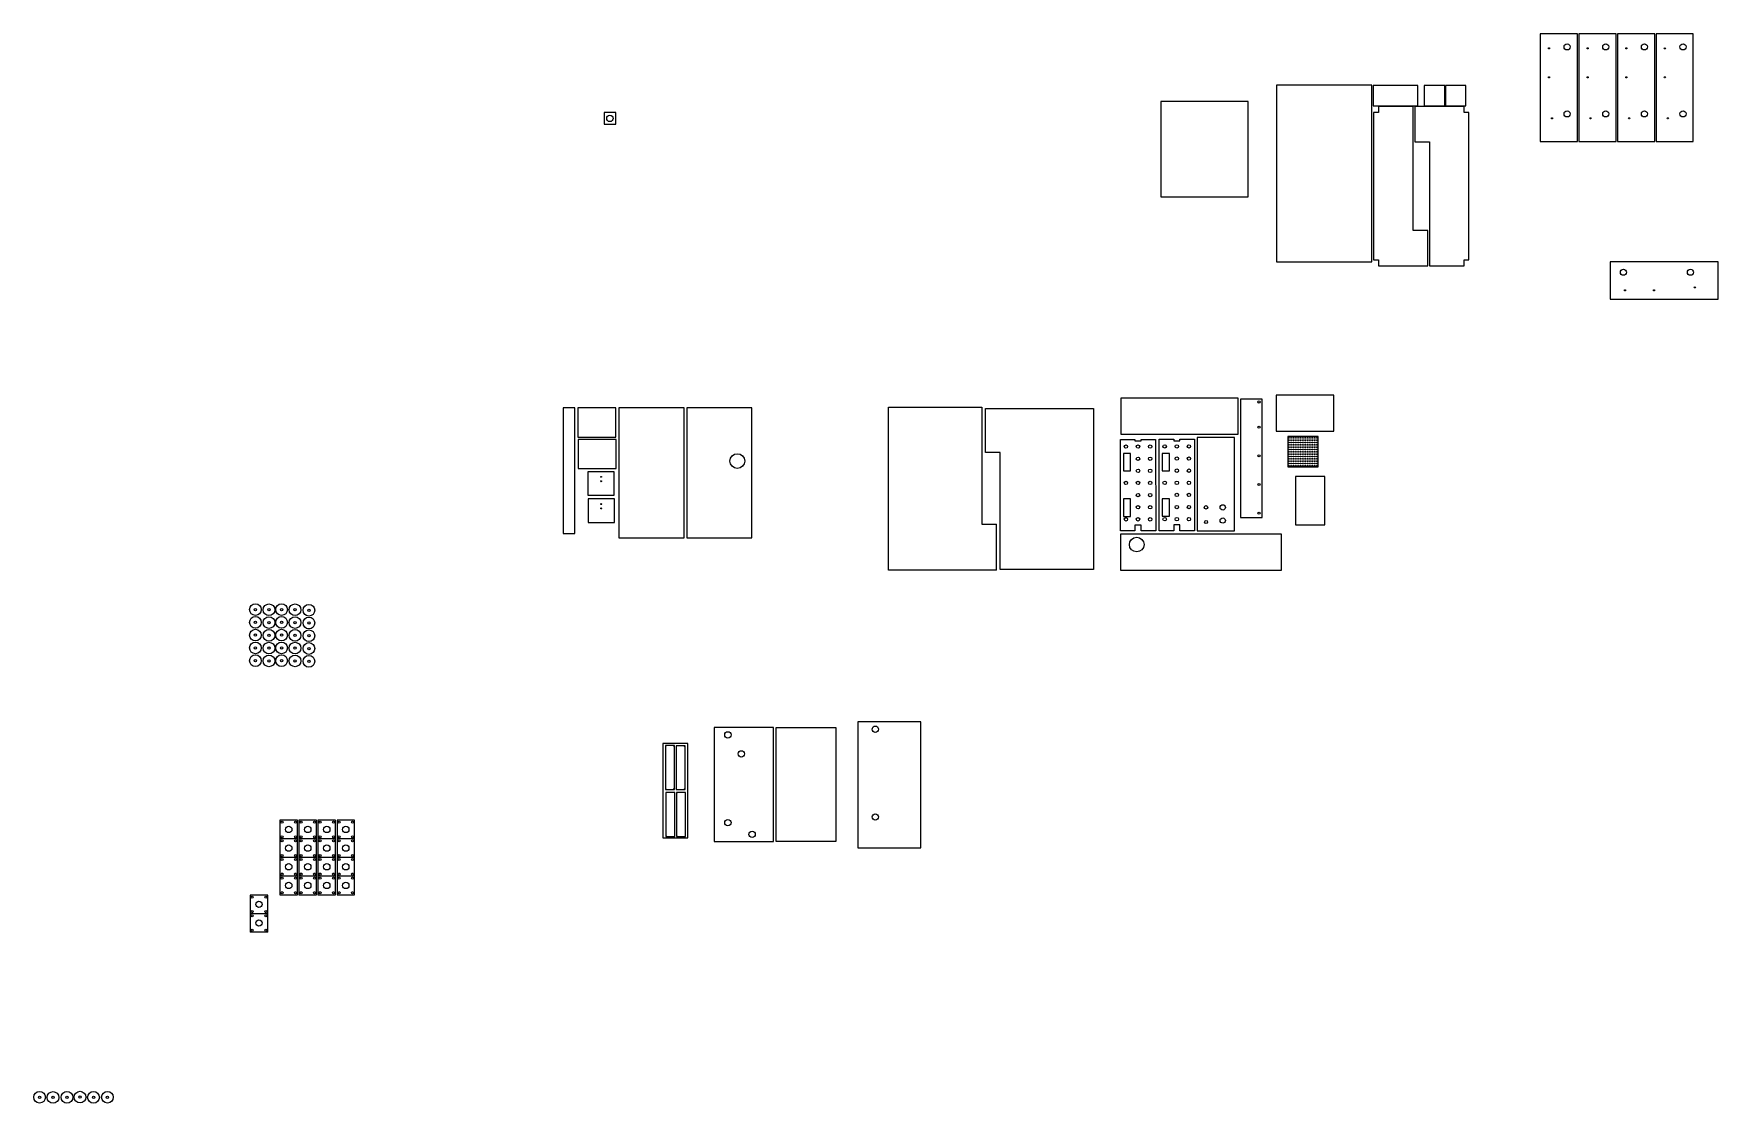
# Model space of a CAD drawing. Header units: inches. Extents: x -3851 to 1904, y -3425 to 232.
import ezdxf

# ---------------------------------------------------------------- set-up
doc = ezdxf.new("R2010")
doc.units = ezdxf.units.IN
doc.header["$MEASUREMENT"] = 0

# ---------------------------------------------------------------- blocks, each defined once
blk = doc.blocks.new('Insert1')
at = {"color": 0}
blk.add_lwpolyline([(-1397.3, -1047.3), (-1620.3, -1047.3), (-1620.3, -1491.3), (-1397.3, -1491.3)], close=True, dxfattribs=at)
blk.add_circle((-1447.3, -1229.3), 25.2, dxfattribs=at)
blk = doc.blocks.new('Insert2')
at = {"color": 0}
for p, q in [((743.8, -37.6), (726.8, -37.6)), ((726.8, -37.6), (726.8, -541.6)), ((861.8, -17.6), (743.8, -17.6)), ((743.8, -17.6), (743.8, -37.6)), ((861.8, -441.6), (861.8, -17.6)), ((911.8, -441.6), (861.8, -441.6)), ((911.8, -561.6), (911.8, -441.6)), ((726.8, -541.6), (743.8, -541.6)), ((743.8, -541.6), (743.8, -561.6)), ((743.8, -561.6), (911.8, -561.6))]:
    blk.add_line(p, q, dxfattribs=at)
blk = doc.blocks.new('Insert3')
at = {"color": 0}
for p, q in [((1035.6, -17.7), (867.6, -17.7)), ((867.6, -17.7), (867.6, -137.7)), ((1035.6, -37.7), (1035.6, -17.7)), ((1052.6, -37.7), (1035.6, -37.7)), ((1052.6, -541.7), (1052.6, -37.7)), ((867.6, -137.7), (917.6, -137.7)), ((917.6, -137.7), (917.6, -561.7)), ((917.6, -561.7), (1035.6, -561.7)), ((1035.6, -561.7), (1035.6, -541.7)), ((1035.6, -541.7), (1052.6, -541.7))]:
    blk.add_line(p, q, dxfattribs=at)
blk = doc.blocks.new('Insert4')
at = {"color": 0}
blk.add_lwpolyline([(-1957.1, -1438.8), (-1867.1, -1438.8), (-1867.1, -1358.8), (-1957.1, -1358.8)], close=True, dxfattribs=at)
for centre in [(-1912.1, -1376.3), (-1912.1, -1391.3)]:
    blk.add_circle(centre, 1.6, dxfattribs=at)
blk = doc.blocks.new('Insert5')
at = {"color": 0}
for p, q in [((-599.4, -1050.1), (-230.4, -1050.1)), ((-599.4, -1200.1), (-599.4, -1050.1)), ((-230.4, -1050.1), (-230.4, -1600.1)), ((-549.4, -1200.1), (-599.4, -1200.1)), ((-549.4, -1600.1), (-549.4, -1200.1)), ((-230.4, -1600.1), (-549.4, -1600.1))]:
    blk.add_line(p, q, dxfattribs=at)
blk = doc.blocks.new('Insert6')
at = {"color": 0}
for p, q in [((-930.5, -1602), (-930.5, -1045)), ((-930.5, -1045), (-611.5, -1045)), ((-611.5, -1045), (-611.5, -1445)), ((-611.5, -1445), (-561.5, -1445)), ((-561.5, -1602), (-561.5, -1445)), ((-561.5, -1602), (-930.5, -1602))]:
    blk.add_line(p, q, dxfattribs=at)
blk = doc.blocks.new('Insert7')
at = {"color": 0}
blk.add_lwpolyline([(-1526.6, -2530.3), (-1323.6, -2530.3), (-1323.6, -2140.3), (-1526.6, -2140.3)], close=True, dxfattribs=at)
for centre in [(-1479.6, -2165.3), (-1433.6, -2230.3), (-1479.6, -2465.3), (-1396.6, -2505.3)]:
    blk.add_circle(centre, 10.8, dxfattribs=at)
blk = doc.blocks.new('Insert8')
at = {"color": 0}
blk.add_lwpolyline([(-1035.8, -2551), (-820.8, -2551), (-820.8, -2121), (-1035.8, -2121)], close=True, dxfattribs=at)
for centre in [(-975.8, -2146), (-975.8, -2446)]:
    blk.add_circle(centre, 10.8, dxfattribs=at)
blk = doc.blocks.new('Insert9')
at = {"color": 0}
blk.add_lwpolyline([(-137.6, -1479.7), (-137.6, -1602.7), (412.4, -1602.7), (412.4, -1479.7)], close=True, dxfattribs=at)
blk.add_circle((-82.6, -1514.7), 25, dxfattribs=at)
blk = doc.blocks.new('Insert10')
at = {"color": 0}
for p, q in [((-138.3, -1468.3), (-138.3, -1155.3)), ((-138.3, -1155.3), (-88.6, -1155.3)), ((-88.6, -1155.3), (-88.6, -1160.2)), ((-88.6, -1160.2), (-67.8, -1160.2)), ((-67.8, -1160.2), (-67.8, -1155.3)), ((-67.8, -1155.3), (-18.1, -1155.3)), ((-18.1, -1155.3), (-17.7, -1468.3)), ((-88.6, -1468.3), (-138.3, -1468.3)), ((-67.8, -1448.4), (-88.6, -1448.4)), ((-88.6, -1448.4), (-88.6, -1468.3)), ((-67.8, -1468.3), (-67.8, -1448.4)), ((-17.7, -1468.3), (-67.8, -1468.3))]:
    blk.add_line(p, q, dxfattribs=at)
for points in [[(-128.4, -1263.3), (-103.5, -1263.3), (-103.5, -1203.5), (-128.4, -1203.5)], [(-128.4, -1418.3), (-103.5, -1418.3), (-103.5, -1358.5), (-128.4, -1358.5)]]:
    blk.add_lwpolyline(points, close=True, dxfattribs=at)
for centre in [(-119.6, -1179.9), (-78.2, -1179.9), (-36.7, -1179.9), (-78.2, -1221.3), (-78.2, -1262.8), (-36.7, -1221.3), (-36.7, -1262.8), (-119.6, -1304.2), (-78.2, -1304.2), (-36.7, -1304.2), (-78.2, -1345.6), (-78.2, -1387.1), (-36.7, -1345.6), (-36.7, -1387.1), (-119.6, -1428.5), (-78.2, -1428.5), (-36.7, -1428.5)]:
    blk.add_ellipse(centre, major_axis=(0, 5.81), ratio=0.999998, dxfattribs=at)
blk = doc.blocks.new('Insert11')
at = {"color": 0}
for p, q in [((-5.9, -1467.7), (-5.9, -1154.7)), ((-5.9, -1154.7), (43.8, -1154.7)), ((43.8, -1154.7), (43.8, -1159.7)), ((43.8, -1159.7), (64.7, -1159.7)), ((64.7, -1159.7), (64.7, -1154.7)), ((64.7, -1154.7), (114.4, -1154.7)), ((114.4, -1154.7), (114.8, -1467.7)), ((43.8, -1467.7), (-5.9, -1467.7)), ((64.7, -1447.9), (43.8, -1447.9)), ((43.8, -1447.9), (43.8, -1467.7)), ((64.7, -1467.7), (64.7, -1447.9)), ((114.8, -1467.7), (64.7, -1467.7))]:
    blk.add_line(p, q, dxfattribs=at)
for points in [[(4.1, -1262.7), (29, -1262.7), (29, -1203), (4.1, -1203)], [(4.1, -1417.7), (29, -1417.7), (29, -1358), (4.1, -1358)]]:
    blk.add_lwpolyline(points, close=True, dxfattribs=at)
for centre in [(12.9, -1179.4), (54.3, -1179.4), (95.8, -1179.4), (54.3, -1220.8), (54.3, -1262.2), (95.8, -1220.8), (95.8, -1262.2), (12.9, -1303.7), (54.3, -1303.7), (95.8, -1303.7), (54.3, -1345.1), (54.3, -1386.5), (95.8, -1345.1), (95.8, -1386.5), (12.9, -1428), (54.3, -1428), (95.8, -1428)]:
    blk.add_ellipse(centre, major_axis=(0, 5.81), ratio=0.999998, dxfattribs=at)
blk = doc.blocks.new('Insert12')
at = {"color": 0}
blk.add_lwpolyline([(251.2, -1467.7), (251.2, -1148.7), (124.2, -1148.7), (124.2, -1467.7)], close=True, dxfattribs=at)
for centre, radius in [((211.2, -1387.7), 9), ((154.2, -1387.7), 6), ((154.2, -1437.7), 5), ((211.2, -1432.7), 9)]:
    blk.add_circle(centre, radius, dxfattribs=at)
blk = doc.blocks.new('Insert14')
at = {"color": 0}
for centre in [(437.1, -1149.8), (445.1, -1149.8), (453.1, -1149.8), (461.1, -1149.8), (469.1, -1149.8), (477.1, -1149.8), (485.1, -1149.8), (493.1, -1149.8), (501.1, -1149.8), (509.1, -1149.8), (517.1, -1149.8), (525.1, -1149.8), (533.1, -1149.8), (437.1, -1157.8), (437.1, -1165.8), (437.1, -1173.8), (437.1, -1181.8), (437.1, -1189.8), (437.1, -1197.8), (437.1, -1205.8), (445.1, -1157.8), (445.1, -1165.8), (445.1, -1173.8), (445.1, -1181.8), (445.1, -1189.8), (445.1, -1197.8), (445.1, -1205.8), (453.1, -1157.8), (453.1, -1165.8), (453.1, -1173.8), (453.1, -1181.8), (453.1, -1189.8), (453.1, -1197.8), (453.1, -1205.8), (461.1, -1157.8), (461.1, -1165.8), (461.1, -1173.8), (461.1, -1181.8), (461.1, -1189.8), (461.1, -1197.8), (461.1, -1205.8), (469.1, -1157.8), (469.1, -1165.8), (469.1, -1173.8), (469.1, -1181.8), (469.1, -1189.8), (469.1, -1197.8), (469.1, -1205.8), (477.1, -1157.8), (477.1, -1165.8), (477.1, -1173.8), (477.1, -1181.8), (477.1, -1189.8), (477.1, -1197.8), (477.1, -1205.8), (485.1, -1157.8), (485.1, -1165.8), (485.1, -1173.8), (485.1, -1181.8), (485.1, -1189.8), (485.1, -1197.8), (485.1, -1205.8), (493.1, -1157.8), (493.1, -1165.8), (493.1, -1173.8), (493.1, -1181.8), (493.1, -1189.8), (493.1, -1197.8), (493.1, -1205.8), (501.1, -1157.8), (501.1, -1165.8), (501.1, -1173.8), (501.1, -1181.8), (501.1, -1189.8), (501.1, -1197.8), (501.1, -1205.8), (509.1, -1157.8), (509.1, -1165.8), (509.1, -1173.8), (509.1, -1181.8), (509.1, -1189.8), (509.1, -1197.8), (509.1, -1205.8), (517.1, -1157.8), (517.1, -1165.8), (517.1, -1173.8), (517.1, -1181.8), (517.1, -1189.8), (517.1, -1197.8), (517.1, -1205.8), (525.1, -1157.8), (525.1, -1165.8), (525.1, -1173.8), (525.1, -1181.8), (525.1, -1189.8), (525.1, -1197.8), (525.1, -1205.8), (533.1, -1157.8), (533.1, -1165.8), (533.1, -1173.8), (533.1, -1181.8), (533.1, -1189.8), (533.1, -1197.8), (533.1, -1205.8), (437.1, -1213.8), (437.1, -1221.8), (437.1, -1229.8), (437.1, -1237.8), (437.1, -1245.8), (445.1, -1213.8), (445.1, -1221.8), (445.1, -1229.8), (445.1, -1237.8), (445.1, -1245.8), (453.1, -1213.8), (453.1, -1221.8), (453.1, -1229.8), (453.1, -1237.8), (453.1, -1245.8), (461.1, -1213.8), (461.1, -1221.8), (461.1, -1229.8), (461.1, -1237.8), (461.1, -1245.8), (469.1, -1213.8), (469.1, -1221.8), (469.1, -1229.8), (469.1, -1237.8), (469.1, -1245.8), (477.1, -1213.8), (477.1, -1221.8), (477.1, -1229.8), (477.1, -1237.8), (477.1, -1245.8), (485.1, -1213.8), (485.1, -1221.8), (485.1, -1229.8), (485.1, -1237.8), (485.1, -1245.8), (493.1, -1213.8), (493.1, -1221.8), (493.1, -1229.8), (493.1, -1237.8), (493.1, -1245.8), (501.1, -1213.8), (501.1, -1221.8), (501.1, -1229.8), (501.1, -1237.8), (501.1, -1245.8), (509.1, -1213.8), (509.1, -1221.8), (509.1, -1229.8), (509.1, -1237.8), (509.1, -1245.8), (517.1, -1213.8), (517.1, -1221.8), (517.1, -1229.8), (517.1, -1237.8), (517.1, -1245.8), (525.1, -1213.8), (525.1, -1221.8), (525.1, -1229.8), (525.1, -1237.8), (525.1, -1245.8), (533.1, -1213.8), (533.1, -1221.8), (533.1, -1229.8), (533.1, -1237.8), (533.1, -1245.8)]:
    blk.add_circle(centre, 1.5, dxfattribs=at)
blk = doc.blocks.new('Insert13')
at = {"color": 0}
blk.add_lwpolyline([(434.1, -1248.8), (537.1, -1248.8), (537.1, -1145.8), (434.1, -1145.8)], close=True, dxfattribs=at)
blk.add_blockref('Insert14', (0, 0))
blk = doc.blocks.new('Insert16')
at = {"color": 0}
for centre in [(335.2, -1027.4), (335.2, -1113.4), (335.2, -1211.4), (335.2, -1309.4), (335.2, -1407.4)]:
    blk.add_circle(centre, 3.5, dxfattribs=at)
blk = doc.blocks.new('Insert15')
at = {"color": 0}
blk.add_lwpolyline([(346.2, -1422.4), (346.2, -1017.4), (272.2, -1017.4), (272.2, -1422.4)], close=True, dxfattribs=at)
blk.add_blockref('Insert16', (0, 0))

msp = doc.modelspace()

# ---------------------------------------------------------------- linework, layer by layer
at = {"color": 0}
for p, q in [((-1661.4, -2206.7), (-1666.4, -2201.7)), ((-1625.3, -2207.4), (-1630.3, -2202.4)), ((-1661.4, -2346.7), (-1666.4, -2351.7)), ((-1625.3, -2347.4), (-1630.3, -2352.4)), ((-2950, -2520.5), (-3010, -2520.5)), ((-2885, -2520.5), (-2945, -2520.5)), ((-2820, -2520.5), (-2880, -2520.5)), ((-2755, -2520.5), (-2815, -2520.5)), ((-2950, -2584.3), (-3010, -2584.3)), ((-2885, -2584.3), (-2945, -2584.3)), ((-2820, -2584.3), (-2880, -2584.3)), ((-2755, -2584.3), (-2815, -2584.3)), ((-2950, -2648), (-3010, -2648)), ((-2885, -2648), (-2945, -2648)), ((-2820, -2648), (-2880, -2648)), ((-2755, -2648), (-2815, -2648)), ((-3051.6, -2712.7), (-3111.6, -2712.7)), ((-3111.6, -2712.7), (-3111.6, -2840.2)), ((-3051.6, -2840.2), (-3051.6, -2712.7)), ((-3051.6, -2776.5), (-3111.6, -2776.5)), ((-3051.6, -2840.2), (-3111.6, -2840.2))]:
    msp.add_line(p, q, dxfattribs=at)
for points in [[(1423, 231.5), (1296, 231.5), (1296, -137.5), (1423, -137.5)], [(1555, 231.5), (1428, 231.5), (1428, -137.5), (1555, -137.5)], [(1687, 231.5), (1560, 231.5), (1560, -137.5), (1687, -137.5)], [(1819, 231.5), (1692, 231.5), (1692, -137.5), (1819, -137.5)], [(298, -326), (298, 0), (0, 0), (0, -326)], [(721, -548), (721, 55), (395, 55), (395, -548)], [(877.5, -15.3), (877.5, 54.7), (725.5, 54.7), (725.5, -15.3)], [(899.5, 54.5), (899.5, -15.5), (969.5, -15.5), (969.5, 54.5)], [(972.1, 54.6), (972.1, -15.4), (1042.1, -15.4), (1042.1, 54.6)], [(-1902.6, -78), (-1862.6, -78), (-1862.6, -38), (-1902.6, -38)], [(1535.4, -548.8), (1535.4, -675.8), (1904.4, -675.8), (1904.4, -548.8)], [(-136.6, -1137.3), (263.4, -1137.3), (263.4, -1014.3), (-136.6, -1014.3)], [(393.7, -1126.7), (590.7, -1126.7), (590.7, -1003.7), (393.7, -1003.7)], [(-2042.3, -1047.3), (-2042.3, -1477.3), (-2002.3, -1477.3), (-2002.3, -1047.3)], [(-1992.3, -1047.3), (-1992.3, -1147.3), (-1862.3, -1147.3), (-1862.3, -1047.3)], [(-1629.3, -1047.3), (-1852.3, -1047.3), (-1852.3, -1491.3), (-1629.3, -1491.3)], [(-1991, -1155.1), (-1991, -1255.1), (-1861, -1255.1), (-1861, -1155.1)], [(-1957.8, -1345.8), (-1867.8, -1345.8), (-1867.8, -1265.8), (-1957.8, -1265.8)], [(560.1, -1447.9), (560.1, -1281.9), (460.1, -1281.9), (460.1, -1447.9)], [(-1314.2, -2140.3), (-1111.2, -2140.3), (-1111.2, -2530.3), (-1314.2, -2530.3)], [(-1701.9, -2517.2), (-1616.7, -2517.2), (-1616.7, -2195.2), (-1701.9, -2195.2)], [(-1661.4, -2351.7), (-1661.4, -2201.7), (-1692.4, -2201.7), (-1692.4, -2351.7)], [(-1625.3, -2352.4), (-1625.3, -2202.4), (-1656.3, -2202.4), (-1656.3, -2352.4)], [(-1660.9, -2512.2), (-1660.9, -2362.2), (-1691.9, -2362.2), (-1691.9, -2512.2)], [(-1624.1, -2512.5), (-1624.1, -2362.5), (-1655.1, -2362.5), (-1655.1, -2512.5)], [(-2950, -2456.8), (-3010, -2456.8), (-3010, -2711.8), (-2950, -2711.8)], [(-2885, -2456.8), (-2945, -2456.8), (-2945, -2711.8), (-2885, -2711.8)], [(-2820, -2456.8), (-2880, -2456.8), (-2880, -2711.8), (-2820, -2711.8)], [(-2755, -2456.8), (-2815, -2456.8), (-2815, -2711.8), (-2755, -2711.8)]]:
    msp.add_lwpolyline(points, close=True, dxfattribs=at)
for centre, radius in [((1326, 181.4), 2), ((1388, 186.5), 10.5), ((1458, 181.4), 2), ((1520, 186.5), 10.5), ((1590, 181.4), 2), ((1652, 186.5), 10.5), ((1722, 181.4), 2), ((1784, 186.5), 10.5), ((1326, 82.4), 2), ((1458, 82.4), 2), ((1590, 82.4), 2), ((1722, 82.4), 2), ((-1882.6, -58), 11), ((1336, -57.6), 2), ((1388, -42.5), 10.5), ((1468, -57.6), 2), ((1520, -42.5), 10.5), ((1600, -57.6), 2), ((1652, -42.5), 10.5), ((1732, -57.6), 2), ((1784, -42.5), 10.5), ((1580.4, -583.8), 10.5), ((1809.4, -583.8), 10.5), ((1585.5, -645.8), 2), ((1684.5, -645.8), 2), ((1824.5, -635.8), 2), ((-1912.8, -1283.3), 1.6), ((-1912.8, -1298.3), 1.6), ((-3093.7, -1737.1), 20), ((-3047.5, -1737.7), 20), ((-3004.5, -1737.1), 20), ((-2958.4, -1737.7), 20), ((-2911.1, -1739.2), 20), ((-3093.7, -1780.7), 20), ((-3093.7, -1737.1), 4), ((-3093.7, -1780.7), 4), ((-3047.5, -1781.4), 20), ((-3047.5, -1737.7), 4), ((-3047.5, -1781.4), 4), ((-3004.5, -1780.7), 20), ((-3004.5, -1737.1), 4), ((-3004.5, -1780.7), 4), ((-2958.4, -1781.4), 20), ((-2958.4, -1737.7), 4), ((-2958.4, -1781.4), 4), ((-2911.1, -1782.8), 20), ((-2911.1, -1739.2), 4), ((-2911.1, -1782.8), 4), ((-3093.7, -1824.4), 20), ((-3093.7, -1824.4), 4), ((-3047.5, -1825.1), 20), ((-3047.5, -1825.1), 4), ((-3004.5, -1824.4), 20), ((-3004.5, -1824.4), 4), ((-2958.4, -1825.1), 20), ((-2958.4, -1825.1), 4), ((-2911.1, -1826.5), 20), ((-2911.1, -1826.5), 4), ((-3093.7, -1868.1), 20), ((-3093.7, -1911.7), 20), ((-3093.7, -1868.1), 4), ((-3047.5, -1868.7), 20), ((-3047.5, -1912.4), 20), ((-3047.5, -1868.7), 4), ((-3004.5, -1868.1), 20), ((-3004.5, -1911.7), 20), ((-3004.5, -1868.1), 4), ((-2958.4, -1868.7), 20), ((-2958.4, -1912.4), 20), ((-2958.4, -1868.7), 4), ((-2911.1, -1870.1), 20), ((-2911.1, -1913.8), 20), ((-2911.1, -1870.1), 4), ((-3093.7, -1911.7), 4), ((-3047.5, -1912.4), 4), ((-3004.5, -1911.7), 4), ((-2958.4, -1912.4), 4), ((-2911.1, -1913.8), 4), ((-3003, -2463.8), 3.5), ((-2957, -2463.8), 3.5), ((-2938, -2463.8), 3.5), ((-2892, -2463.8), 3.5), ((-2873, -2463.8), 3.5), ((-2827, -2463.8), 3.5), ((-2808, -2463.8), 3.5), ((-2762, -2463.8), 3.5), ((-3003, -2513.5), 3.5), ((-3003, -2527.5), 3.5), ((-2980, -2488.6), 10.9), ((-2957, -2513.5), 3.5), ((-2957, -2527.5), 3.5), ((-2938, -2513.5), 3.5), ((-2938, -2527.5), 3.5), ((-2915, -2488.6), 10.9), ((-2892, -2513.5), 3.5), ((-2892, -2527.5), 3.5), ((-2873, -2513.5), 3.5), ((-2873, -2527.5), 3.5), ((-2850, -2488.6), 10.9), ((-2827, -2513.5), 3.5), ((-2827, -2527.5), 3.5), ((-2808, -2513.5), 3.5), ((-2808, -2527.5), 3.5), ((-2785, -2488.6), 10.9), ((-2762, -2513.5), 3.5), ((-2762, -2527.5), 3.5), ((-3003, -2577.3), 3.5), ((-3003, -2591.3), 3.5), ((-2980, -2552.4), 10.9), ((-2957, -2577.3), 3.5), ((-2957, -2591.3), 3.5), ((-2938, -2577.3), 3.5), ((-2938, -2591.3), 3.5), ((-2915, -2552.4), 10.9), ((-2892, -2577.3), 3.5), ((-2892, -2591.3), 3.5), ((-2873, -2577.3), 3.5), ((-2873, -2591.3), 3.5), ((-2850, -2552.4), 10.9), ((-2827, -2577.3), 3.5), ((-2827, -2591.3), 3.5), ((-2808, -2577.3), 3.5), ((-2808, -2591.3), 3.5), ((-2785, -2552.4), 10.9), ((-2762, -2577.3), 3.5), ((-2762, -2591.3), 3.5), ((-3003, -2641), 3.5), ((-2980, -2616.1), 10.9), ((-2957, -2641), 3.5), ((-2938, -2641), 3.5), ((-2915, -2616.1), 10.9), ((-2892, -2641), 3.5), ((-2873, -2641), 3.5), ((-2850, -2616.1), 10.9), ((-2827, -2641), 3.5), ((-2808, -2641), 3.5), ((-2785, -2616.1), 10.9), ((-2762, -2641), 3.5), ((-3003, -2655), 3.5), ((-3003, -2704.8), 3.5), ((-2980, -2679.9), 10.9), ((-2957, -2655), 3.5), ((-2957, -2704.8), 3.5), ((-2938, -2655), 3.5), ((-2938, -2704.8), 3.5), ((-2915, -2679.9), 10.9), ((-2892, -2655), 3.5), ((-2892, -2704.8), 3.5), ((-2873, -2655), 3.5), ((-2873, -2704.8), 3.5), ((-2850, -2679.9), 10.9), ((-2827, -2655), 3.5), ((-2827, -2704.8), 3.5), ((-2808, -2655), 3.5), ((-2808, -2704.8), 3.5), ((-2785, -2679.9), 10.9), ((-2762, -2655), 3.5), ((-2762, -2704.8), 3.5), ((-3104.6, -2719.7), 3.5), ((-3081.6, -2744.6), 10.7), ((-3058.6, -2719.7), 3.5), ((-3104.6, -2769.5), 3.5), ((-3104.6, -2783.5), 3.5), ((-3081.6, -2808.3), 10.7), ((-3058.6, -2769.5), 3.5), ((-3058.6, -2783.5), 3.5), ((-3104.6, -2833.2), 3.5), ((-3058.6, -2833.2), 3.5), ((-3831.4, -3404), 20), ((-3785.3, -3404.7), 20), ((-3737.6, -3404.2), 20), ((-3693.1, -3403.6), 20), ((-3647, -3404.2), 20), ((-3599.3, -3403.8), 20), ((-3831.4, -3404), 4), ((-3785.3, -3404.7), 4), ((-3737.6, -3404.2), 4), ((-3693.1, -3403.6), 4), ((-3647, -3404.2), 4), ((-3599.3, -3403.8), 4)]:
    msp.add_circle(centre, radius, dxfattribs=at)
for centre, start, end in [((-1688.4, -2205.7), 90, 180), ((-1652.3, -2206.4), 90, 180), ((-1688.4, -2347.7), 180, 270), ((-1652.3, -2348.4), 180, 270), ((-1687.9, -2366.2), 90, 180), ((-1651.1, -2366.5), 90, 180), ((-1687.9, -2508.2), 180, 270), ((-1651.1, -2508.5), 180, 270)]:
    msp.add_arc(centre, 4, start, end, dxfattribs=at)

# ---------------------------------------------------------------- block references
for name in ['Insert2', 'Insert3', 'Insert15', 'Insert1', 'Insert6', 'Insert5', 'Insert12', 'Insert13', 'Insert10', 'Insert11', 'Insert4', 'Insert9', 'Insert8', 'Insert7']:
    msp.add_blockref(name, (0, 0))

doc.saveas('drawing.dxf')
